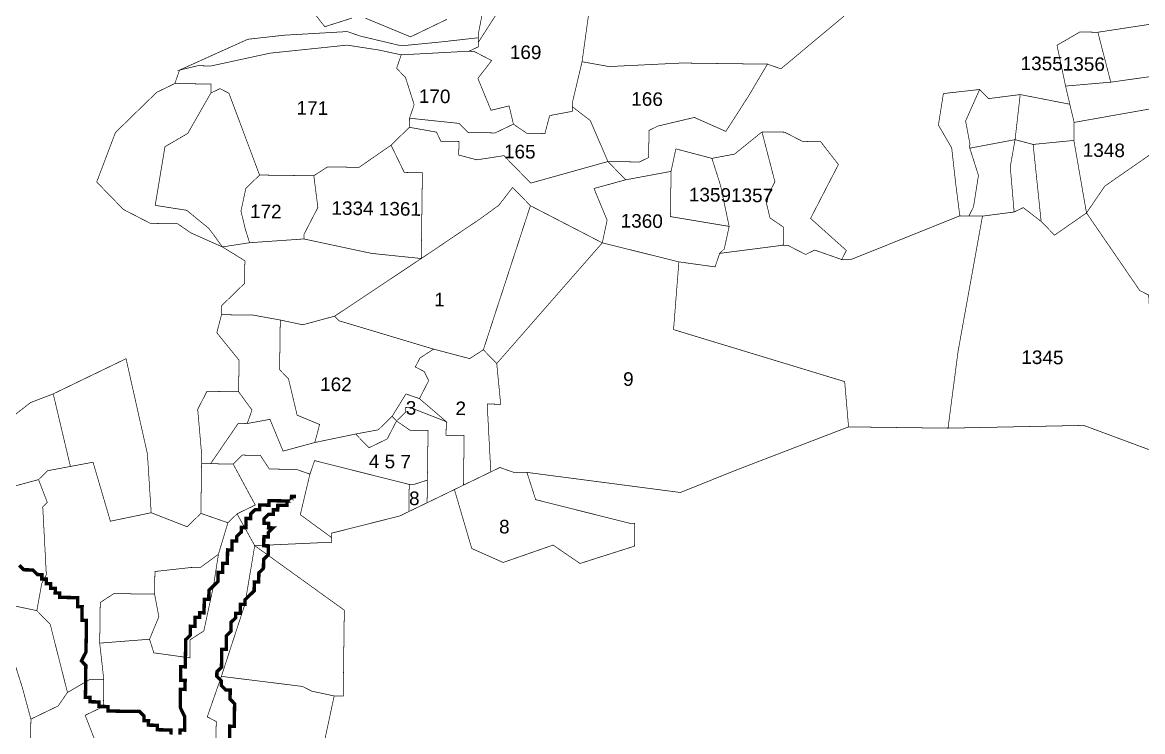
# Model space of a CAD drawing. Header units: metres. Extents: x 259177 to 277314, y 2171367 to 2185445.
# Drawn here: x 266943 to 267925, y 2171927 to 2172549 of the extents above; entities that cross this region are included whole.
import ezdxf

# ---------------------------------------------------------------- set-up
doc = ezdxf.new("R2010")
doc.units = ezdxf.units.M
doc.header["$MEASUREMENT"] = 0
for name, color, linetype in [('HAZARDS LINE', 1, 'Continuous'), ('SURVEY NO.', 7, 'Continuous'), ('SURVEY PLOT BOUNDARY', 35, 'Continuous')]:
    doc.layers.add(name, color=color, linetype=linetype)
doc.styles.add('PDF Arial', font='arial.ttf')

# ---------------------------------------------------------------- blocks, each defined once
blk = doc.blocks.new('FEWEWFEWQT')
at = {"layer": 'HAZARDS LINE', "lineweight": 18, "const_width": 0.005}
for points in [[(282137.3303, 2174202.3625), (282137.3303, 2174202.4025), (282137.337, 2174202.4025), (282137.337, 2174202.4358), (282137.3303, 2174202.4425), (282137.3303, 2174202.4558), (282137.3237, 2174202.4558), (282137.317, 2174202.4625), (282137.317, 2174202.4691), (282137.3103, 2174202.4758), (282137.3103, 2174202.4825), (282137.317, 2174202.4892), (282137.317, 2174202.5158), (282137.3237, 2174202.5158), (282137.3237, 2174202.5358), (282137.3303, 2174202.5425), (282137.3303, 2174202.5558), (282137.337, 2174202.5625), (282137.337, 2174202.5692), (282137.3437, 2174202.5692), (282137.3437, 2174202.5825), (282137.3503, 2174202.5825), (282137.3503, 2174202.5892), (282137.3637, 2174202.6025), (282137.3637, 2174202.6158), (282137.3703, 2174202.6158), (282137.3703, 2174202.6292), (282137.377, 2174202.6358), (282137.377, 2174202.6492), (282137.3837, 2174202.6558), (282137.3837, 2174202.6692), (282137.377, 2174202.6692), (282137.377, 2174202.6825), (282137.3837, 2174202.6825), (282137.3837, 2174202.6892), (282137.3903, 2174202.6958), (282137.3837, 2174202.6958), (282137.3837, 2174202.7025), (282137.377, 2174202.7025), (282137.377, 2174202.7092), (282137.3837, 2174202.7158), (282137.3903, 2174202.7158), (282137.3903, 2174202.7225), (282137.397, 2174202.7225), (282137.397, 2174202.7292), (282137.4103, 2174202.7292), (282137.4103, 2174202.7358), (282137.3837, 2174202.7358), (282137.3837, 2174202.7292), (282137.3703, 2174202.7292), (282137.3703, 2174202.7225), (282137.3637, 2174202.7225), (282137.357, 2174202.7158), (282137.357, 2174202.7092), (282137.3503, 2174202.7092), (282137.3503, 2174202.6958), (282137.3437, 2174202.6958), (282137.3437, 2174202.6892), (282137.337, 2174202.6825), (282137.337, 2174202.6758), (282137.3303, 2174202.6758), (282137.3303, 2174202.6625), (282137.3237, 2174202.6625), (282137.3237, 2174202.6425), (282137.317, 2174202.6425), (282137.317, 2174202.6292), (282137.3103, 2174202.6292), (282137.3103, 2174202.6158), (282137.3037, 2174202.6092), (282137.297, 2174202.6025), (282137.297, 2174202.5892), (282137.2903, 2174202.5892), (282137.2903, 2174202.5692), (282137.2837, 2174202.5692), (282137.2837, 2174202.5625), (282137.277, 2174202.5625), (282137.277, 2174202.5492), (282137.2703, 2174202.5492), (282137.2703, 2174202.5358), (282137.2637, 2174202.5292), (282137.2637, 2174202.4892), (282137.257, 2174202.4892), (282137.257, 2174202.4691), (282137.2637, 2174202.4691), (282137.2637, 2174202.4558), (282137.257, 2174202.4558), (282137.257, 2174202.4291), (282137.2637, 2174202.4158), (282137.2637, 2174202.3958), (282137.257, 2174202.3958), (282137.257, 2174202.3891)], [(282137.2437, 2174202.3891), (282137.2437, 2174202.3958), (282137.2237, 2174202.3958), (282137.2237, 2174202.4025), (282137.2104, 2174202.4025), (282137.2104, 2174202.4091), (282137.2037, 2174202.4091), (282137.2037, 2174202.4158), (282137.197, 2174202.4225), (282137.1504, 2174202.4225), (282137.1504, 2174202.4291), (282137.137, 2174202.4291), (282137.137, 2174202.4358), (282137.1237, 2174202.4358), (282137.1237, 2174202.4425), (282137.117, 2174202.4425), (282137.117, 2174202.4892), (282137.1104, 2174202.4958), (282137.117, 2174202.5092), (282137.117, 2174202.5558), (282137.1104, 2174202.5558), (282137.1104, 2174202.5758), (282137.1037, 2174202.5758), (282137.1037, 2174202.5892), (282137.077, 2174202.5892), (282137.077, 2174202.5958), (282137.0704, 2174202.5958), (282137.0704, 2174202.6025), (282137.0637, 2174202.6025), (282137.0637, 2174202.6092), (282137.057, 2174202.6092), (282137.057, 2174202.6158), (282137.0504, 2174202.6158), (282137.0504, 2174202.6225), (282137.0437, 2174202.6225), (282137.037, 2174202.6292), (282137.0237, 2174202.6292), (282137.017, 2174202.6358)]]:
    blk.add_lwpolyline(points, dxfattribs=at)
for points in [[(282137.417, 2174202.7358), (282137.4103, 2174202.7358)], [(282137.417, 2174202.7358), (282137.417, 2174202.7425), (282137.4237, 2174202.7425), (282137.417, 2174202.7425)]]:
    blk.add_lwpolyline(points, close=True, dxfattribs=at)
at = {"layer": 'SURVEY PLOT BOUNDARY', "lineweight": 18, "const_width": 0.001}
for points in [[(282137.457, 2174202.3158), (282137.4837, 2174202.4491), (282137.497, 2174202.4491), (282137.497, 2174202.5758), (282137.3637, 2174202.6692), (282137.477, 2174202.6758), (282137.477, 2174202.6892), (282137.577, 2174202.7158), (282137.617, 2174202.7358), (282137.657, 2174202.7558), (282137.6837, 2174202.6692), (282137.7303, 2174202.6492), (282137.8036, 2174202.6758), (282137.8436, 2174202.6492), (282137.9236, 2174202.6758), (282137.9236, 2174202.7092), (282137.917, 2174202.7092), (282137.777, 2174202.7425), (282137.7636, 2174202.7825), (282137.9903, 2174202.7558), (282138.0703, 2174202.7892), (282138.2369, 2174202.8558), (282138.3836, 2174202.8558), (282138.5836, 2174202.8625), (282138.6769, 2174202.8292)], [(282137.7103, 2174203.5759), (282137.6837, 2174203.4292), (282137.6837, 2174203.4226), (282137.6303, 2174203.4159), (282137.5703, 2174203.4092), (282137.5103, 2174203.4226), (282137.4903, 2174203.4292), (282137.397, 2174203.4226), (282137.3437, 2174203.4159), (282137.2437, 2174203.3692), (282137.237, 2174203.3492), (282137.2104, 2174203.3359), (282137.1504, 2174203.2759), (282137.1237, 2174203.2025), (282137.1637, 2174203.1625), (282137.2037, 2174203.1425), (282137.2437, 2174203.1425), (282137.2637, 2174203.1292), (282137.3103, 2174203.1092), (282137.3437, 2174203.0892), (282137.3437, 2174203.0559), (282137.3103, 2174203.0225), (282137.3103, 2174203.0092), (282137.3037, 2174202.9825), (282137.337, 2174202.9425), (282137.337, 2174202.8959), (282137.2903, 2174202.8959), (282137.277, 2174202.8692), (282137.2837, 2174202.8025), (282137.2837, 2174202.7892), (282137.2837, 2174202.7158), (282137.2637, 2174202.6958), (282137.2104, 2174202.7158), (282137.2037, 2174202.8025), (282137.1704, 2174202.9425), (282137.0637, 2174202.8892), (282137.0304, 2174202.8759), (282136.997, 2174202.8492)], [(282137.4303, 2174203.4692), (282137.457, 2174203.4359), (282137.497, 2174203.4492)], [(282137.517, 2174203.4492), (282137.5837, 2174203.4226), (282137.637, 2174203.4492)], [(282138.6769, 2174203.0559), (282138.6636, 2174203.0625), (282138.5836, 2174203.1759), (282138.6102, 2174203.2159), (282138.7036, 2174203.2826)], [(282138.6769, 2174203.4559), (282138.5969, 2174203.4426), (282138.5703, 2174203.4426), (282138.5369, 2174203.4226), (282138.5503, 2174203.3626), (282138.5569, 2174203.3359), (282138.4836, 2174203.3492), (282138.4369, 2174203.3426), (282138.4236, 2174203.3559), (282138.3703, 2174203.3492), (282138.3636, 2174203.3026), (282138.3836, 2174203.2692), (282138.3903, 2174203.2159), (282138.3969, 2174203.1692), (282138.2369, 2174203.1025), (282138.2236, 2174203.1025), (282138.2303, 2174203.1159), (282138.1769, 2174203.1625), (282138.2169, 2174203.2425), (282138.1903, 2174203.2759), (282138.1636, 2174203.2759), (282138.137, 2174203.2892), (282138.1036, 2174203.2892), (282138.0636, 2174203.2559), (282138.0303, 2174203.2492), (282137.977, 2174203.2625), (282137.9703, 2174203.2292), (282137.9036, 2174203.2159), (282137.877, 2174203.2425), (282137.9236, 2174203.2425), (282137.937, 2174203.2492), (282137.937, 2174203.2892), (282137.9503, 2174203.2959), (282138.0036, 2174203.3092), (282138.0503, 2174203.2892), (282138.0836, 2174203.3426), (282138.1103, 2174203.3892), (282138.1303, 2174203.3826), (282138.2236, 2174203.4626)], [(282137.637, 2174203.4492), (282137.5837, 2174203.4226), (282137.517, 2174203.4492)], [(282137.497, 2174203.4492), (282137.457, 2174203.4359), (282137.4303, 2174203.4692)], [(282137.8503, 2174203.4959), (282137.837, 2174203.3892), (282137.8236, 2174203.3292), (282137.8236, 2174203.3226), (282137.8236, 2174203.3159), (282137.7903, 2174203.3092), (282137.7836, 2174203.2826), (282137.757, 2174203.2826), (282137.737, 2174203.2959), (282137.7303, 2174203.3226), (282137.7037, 2174203.3159), (282137.6837, 2174203.3626), (282137.7037, 2174203.3892), (282137.677, 2174203.4026), (282137.6703, 2174203.4026), (282137.6837, 2174203.4092), (282137.6837, 2174203.4159), (282137.717, 2174203.4692)], [(282137.1304, 2174202.3825), (282137.117, 2174202.4158), (282137.1437, 2174202.4291), (282137.1437, 2174202.4691), (282137.137, 2174202.5225), (282137.2104, 2174202.5292), (282137.217, 2174202.5092), (282137.2703, 2174202.5025), (282137.2703, 2174202.5292), (282137.2903, 2174202.5425), (282137.3037, 2174202.6092), (282137.3103, 2174202.6558), (282137.3237, 2174202.7025), (282137.337, 2174202.7158), (282137.3637, 2174202.6692), (282137.3503, 2174202.5825), (282137.317, 2174202.4758), (282137.297, 2174202.4158), (282137.3103, 2174202.4091), (282137.3103, 2174202.3625)], [(282137.0104, 2174202.5758), (282137.0437, 2174202.5692), (282137.0637, 2174202.5492), (282137.0904, 2174202.4491), (282137.077, 2174202.4291), (282137.037, 2174202.4091), (282137.0237, 2174202.4558), (282137.0104, 2174202.4958)]]:
    blk.add_lwpolyline(points, dxfattribs=at)
for points in [[(282137.8903, 2174203.6092), (282137.8303, 2174203.6426), (282137.7903, 2174203.6359), (282137.777, 2174203.6559), (282137.7503, 2174203.6359), (282137.7236, 2174203.5826), (282137.737, 2174203.5359), (282137.7303, 2174203.5359), (282137.7103, 2174203.4826), (282137.717, 2174203.4692), (282137.6837, 2174203.4159), (282137.6837, 2174203.4226), (282137.6837, 2174203.4292), (282137.7103, 2174203.5759), (282137.737, 2174203.6292), (282137.7503, 2174203.6626), (282137.7703, 2174203.6759), (282137.8503, 2174203.6559), (282137.877, 2174203.6292)], [(282138.1103, 2174203.3892), (282137.9836, 2174203.3892), (282137.877, 2174203.3826), (282137.837, 2174203.3892), (282137.8503, 2174203.4959), (282137.8703, 2174203.5026), (282137.8836, 2174203.5026), (282137.897, 2174203.5226), (282137.8836, 2174203.5426), (282137.8903, 2174203.6092), (282138.0103, 2174203.5492), (282138.0236, 2174203.5492), (282138.0836, 2174203.4826), (282138.2103, 2174203.4959), (282138.2236, 2174203.4626), (282138.1303, 2174203.3826)], [(282138.6169, 2174203.3692), (282138.5969, 2174203.4426), (282138.6769, 2174203.4559), (282138.6902, 2174203.4359), (282138.7036, 2174203.3826)], [(282137.6837, 2174203.4226), (282137.6837, 2174203.4159), (282137.6837, 2174203.4092), (282137.6703, 2174203.4026), (282137.5703, 2174203.3959), (282137.537, 2174203.4026), (282137.4903, 2174203.4092), (282137.377, 2174203.3959), (282137.2903, 2174203.3759), (282137.2703, 2174203.3759), (282137.2437, 2174203.3692), (282137.3437, 2174203.4159), (282137.397, 2174203.4226), (282137.4903, 2174203.4292), (282137.5103, 2174203.4226), (282137.5703, 2174203.4092), (282137.6303, 2174203.4159)], [(282138.6169, 2174203.3692), (282138.5503, 2174203.3626), (282138.5369, 2174203.4226), (282138.5703, 2174203.4426), (282138.5969, 2174203.4426)], [(282137.5703, 2174203.3959), (282137.5637, 2174203.3759), (282137.577, 2174203.3626), (282137.5903, 2174203.3226), (282137.5837, 2174203.3026), (282137.5837, 2174203.2892), (282137.557, 2174203.2625), (282137.5103, 2174203.2292), (282137.4637, 2174203.2292), (282137.4437, 2174203.2159), (282137.3637, 2174203.2159), (282137.317, 2174203.3359), (282137.3037, 2174203.3426), (282137.2903, 2174203.3359), (282137.2903, 2174203.3492), (282137.237, 2174203.3492), (282137.2437, 2174203.3692), (282137.2703, 2174203.3759), (282137.2903, 2174203.3759), (282137.377, 2174203.3959), (282137.4903, 2174203.4092), (282137.537, 2174203.4026)], [(282137.5837, 2174203.3026), (282137.5903, 2174203.3226), (282137.577, 2174203.3626), (282137.5637, 2174203.3759), (282137.5703, 2174203.3959), (282137.6703, 2174203.4026), (282137.677, 2174203.4026), (282137.7037, 2174203.3892), (282137.6837, 2174203.3626), (282137.7037, 2174203.3159), (282137.7303, 2174203.3226), (282137.737, 2174203.2959), (282137.7103, 2174203.2826), (282137.6703, 2174203.2826), (282137.657, 2174203.2959)], [(282137.877, 2174203.2425), (282137.8503, 2174203.3026), (282137.8236, 2174203.3226), (282137.8236, 2174203.3292), (282137.837, 2174203.3892), (282137.877, 2174203.3826), (282137.9836, 2174203.3892), (282138.1103, 2174203.3892), (282138.0836, 2174203.3426), (282138.0503, 2174203.2892), (282138.0036, 2174203.3092), (282137.9503, 2174203.2959), (282137.937, 2174203.2892), (282137.937, 2174203.2492), (282137.9236, 2174203.2425)], [(282138.7036, 2174203.3359), (282138.5636, 2174203.3092), (282138.5569, 2174203.3359), (282138.5503, 2174203.3626), (282138.6169, 2174203.3692), (282138.7036, 2174203.3826)], [(282137.3103, 2174203.1092), (282137.2637, 2174203.1292), (282137.2437, 2174203.1425), (282137.2037, 2174203.1425), (282137.1637, 2174203.1625), (282137.1237, 2174203.2025), (282137.1504, 2174203.2759), (282137.2104, 2174203.3359), (282137.237, 2174203.3492), (282137.2903, 2174203.3492), (282137.2903, 2174203.3359), (282137.257, 2174203.2759), (282137.2237, 2174203.2559), (282137.2104, 2174203.1692), (282137.257, 2174203.1625), (282137.2903, 2174203.1359)], [(282138.4103, 2174203.2692), (282138.4236, 2174203.2292), (282138.4169, 2174203.1825), (282138.4103, 2174203.1692), (282138.3969, 2174203.1692), (282138.3903, 2174203.2159), (282138.3836, 2174203.2692), (282138.3636, 2174203.3026), (282138.3703, 2174203.3492), (282138.4236, 2174203.3559), (282138.4036, 2174203.3092), (282138.4103, 2174203.2759)], [(282138.4103, 2174203.2692), (282138.4103, 2174203.2759), (282138.4036, 2174203.3092), (282138.4236, 2174203.3559), (282138.4369, 2174203.3426), (282138.4836, 2174203.3492), (282138.4769, 2174203.2826)], [(282138.5569, 2174203.3359), (282138.5636, 2174203.3092), (282138.5636, 2174203.2826), (282138.5036, 2174203.2759), (282138.4769, 2174203.2826), (282138.4836, 2174203.3492)], [(282137.3103, 2174203.1092), (282137.2903, 2174203.1359), (282137.257, 2174203.1625), (282137.2104, 2174203.1692), (282137.2237, 2174203.2559), (282137.257, 2174203.2759), (282137.2903, 2174203.3359), (282137.3037, 2174203.3426), (282137.317, 2174203.3359), (282137.3637, 2174203.2159), (282137.3437, 2174203.1959), (282137.337, 2174203.1625), (282137.3437, 2174203.1359), (282137.3503, 2174203.1159)], [(282138.5836, 2174203.1759), (282138.5636, 2174203.2826), (282138.5636, 2174203.3092), (282138.7036, 2174203.3359), (282138.7036, 2174203.2826), (282138.6102, 2174203.2159)], [(282137.877, 2174203.2425), (282137.7636, 2174203.2092), (282137.7236, 2174203.2492), (282137.6837, 2174203.2425), (282137.657, 2174203.2492), (282137.657, 2174203.2692), (282137.6303, 2174203.2692), (282137.6237, 2174203.2826), (282137.5837, 2174203.2892), (282137.5837, 2174203.3026), (282137.657, 2174203.2959), (282137.6703, 2174203.2826), (282137.7103, 2174203.2826), (282137.737, 2174203.2959), (282137.757, 2174203.2826), (282137.7836, 2174203.2826), (282137.7903, 2174203.3092), (282137.8236, 2174203.3159), (282137.8236, 2174203.3226), (282137.8503, 2174203.3026)], [(282137.877, 2174203.2425), (282137.9036, 2174203.2159), (282137.857, 2174203.2025), (282137.877, 2174203.1559), (282137.8703, 2174203.1225), (282137.777, 2174203.1692), (282137.7636, 2174203.1759), (282137.737, 2174203.2025), (282137.717, 2174203.1759), (282137.6903, 2174203.1559), (282137.6037, 2174203.0959), (282137.6037, 2174203.1225), (282137.6037, 2174203.2225), (282137.577, 2174203.2225), (282137.5703, 2174203.2359), (282137.557, 2174203.2625), (282137.5837, 2174203.2892), (282137.6237, 2174203.2826), (282137.6303, 2174203.2692), (282137.657, 2174203.2692), (282137.657, 2174203.2492), (282137.6837, 2174203.2425), (282137.7236, 2174203.2492), (282137.7636, 2174203.2092)], [(282138.0436, 2174203.1092), (282138.0503, 2174203.1159), (282138.057, 2174203.1492), (282138.0436, 2174203.2092), (282138.0303, 2174203.2492), (282138.0636, 2174203.2559), (282138.1036, 2174203.2892), (282138.1236, 2174203.2159), (282138.1103, 2174203.1892), (282138.117, 2174203.1625), (282138.137, 2174203.1492), (282138.137, 2174203.1225)], [(282138.137, 2174203.1225), (282138.137, 2174203.1492), (282138.117, 2174203.1625), (282138.1103, 2174203.1892), (282138.1236, 2174203.2159), (282138.1036, 2174203.2892), (282138.137, 2174203.2892), (282138.1636, 2174203.2759), (282138.1903, 2174203.2759), (282138.2169, 2174203.2425), (282138.1769, 2174203.1625), (282138.2303, 2174203.1159), (282138.2236, 2174203.1025), (282138.1836, 2174203.1159), (282138.1703, 2174203.1092), (282138.1436, 2174203.1225)], [(282138.4769, 2174203.1759), (282138.4303, 2174203.1692), (282138.4103, 2174203.1692), (282138.4169, 2174203.1825), (282138.4236, 2174203.2292), (282138.4103, 2174203.2692), (282138.4769, 2174203.2826), (282138.4703, 2174203.2425)], [(282138.5169, 2174203.1625), (282138.4903, 2174203.1825), (282138.4769, 2174203.1759), (282138.4703, 2174203.2425), (282138.4769, 2174203.2826), (282138.5036, 2174203.2759)], [(282138.5836, 2174203.1759), (282138.5369, 2174203.1425), (282138.5169, 2174203.1625), (282138.5036, 2174203.2759), (282138.5636, 2174203.2826)], [(282137.6037, 2174203.0959), (282137.5303, 2174203.1025), (282137.4303, 2174203.1225), (282137.4303, 2174203.1292), (282137.4503, 2174203.1692), (282137.4437, 2174203.2159), (282137.4637, 2174203.2292), (282137.5103, 2174203.2292), (282137.557, 2174203.2625), (282137.5703, 2174203.2359), (282137.577, 2174203.2225), (282137.6037, 2174203.2225), (282137.6037, 2174203.1225)], [(282138.057, 2174203.1492), (282137.9703, 2174203.1625), (282137.9703, 2174203.2292), (282137.977, 2174203.2625), (282138.0303, 2174203.2492), (282138.0436, 2174203.2092)], [(282138.057, 2174203.1492), (282138.0503, 2174203.1159), (282138.0436, 2174203.1092), (282138.037, 2174203.0892), (282137.9836, 2174203.0959), (282137.8703, 2174203.1225), (282137.877, 2174203.1559), (282137.857, 2174203.2025), (282137.9036, 2174203.2159), (282137.9703, 2174203.2292), (282137.9703, 2174203.1625)], [(282137.3503, 2174203.1159), (282137.3437, 2174203.1359), (282137.337, 2174203.1625), (282137.3437, 2174203.1959), (282137.3637, 2174203.2159), (282137.4437, 2174203.2159), (282137.4503, 2174203.1692), (282137.4303, 2174203.1292), (282137.4303, 2174203.1225)], [(282137.7636, 2174203.1759), (282137.697, 2174202.9625), (282137.677, 2174202.9492), (282137.6237, 2174202.9625), (282137.4837, 2174203.0025), (282137.477, 2174203.0092), (282137.6037, 2174203.0959), (282137.6903, 2174203.1559), (282137.717, 2174203.1759), (282137.737, 2174203.2025)], [(282138.5169, 2174203.1625), (282138.5369, 2174203.1425), (282138.5836, 2174203.1759), (282138.6636, 2174203.0625), (282138.6769, 2174203.0559), (282138.6836, 2174202.9559), (282138.7502, 2174202.9359), (282138.8102, 2174202.9559), (282138.8169, 2174202.8892), (282138.8169, 2174202.8759), (282138.8436, 2174202.8759), (282138.8369, 2174202.7758), (282138.6769, 2174202.8292), (282138.5836, 2174202.8625), (282138.3836, 2174202.8558), (282138.3969, 2174202.9692), (282138.4303, 2174203.1692), (282138.4769, 2174203.1759), (282138.4903, 2174203.1825)], [(282137.697, 2174202.9625), (282137.7636, 2174203.1759), (282137.777, 2174203.1692), (282137.8703, 2174203.1225), (282137.717, 2174202.9425)], [(282138.3836, 2174202.8558), (282138.3769, 2174202.8558), (282138.2369, 2174202.8558), (282138.2303, 2174202.9225), (282137.977, 2174202.9959), (282137.9836, 2174203.0959), (282138.037, 2174203.0892), (282138.0436, 2174203.1092), (282138.137, 2174203.1225), (282138.1436, 2174203.1225), (282138.1703, 2174203.1092), (282138.1836, 2174203.1159), (282138.2236, 2174203.1025), (282138.2369, 2174203.1025), (282138.3969, 2174203.1692), (282138.4103, 2174203.1692), (282138.4303, 2174203.1692), (282138.3969, 2174202.9692)], [(282137.6037, 2174203.0959), (282137.477, 2174203.0092), (282137.4303, 2174202.9959), (282137.397, 2174203.0025), (282137.357, 2174203.0092), (282137.3103, 2174203.0092), (282137.3103, 2174203.0225), (282137.3437, 2174203.0559), (282137.3437, 2174203.0892), (282137.3103, 2174203.1092), (282137.3503, 2174203.1159), (282137.4303, 2174203.1225), (282137.5303, 2174203.1025)], [(282137.9836, 2174203.0959), (282137.977, 2174202.9959), (282138.2303, 2174202.9225), (282138.2369, 2174202.8558), (282138.0703, 2174202.7892), (282137.9903, 2174202.7558), (282137.7636, 2174202.7825), (282137.7436, 2174202.7825), (282137.7236, 2174202.7892), (282137.7103, 2174202.7825), (282137.7037, 2174202.8825), (282137.7236, 2174202.8825), (282137.717, 2174202.9425), (282137.8703, 2174203.1225)], [(282137.397, 2174203.0025), (282137.397, 2174202.9292), (282137.4103, 2174202.9159), (282137.4237, 2174202.8625), (282137.457, 2174202.8492), (282137.4503, 2174202.8225), (282137.4037, 2174202.8092), (282137.3837, 2174202.8558), (282137.3503, 2174202.8492), (282137.357, 2174202.8692), (282137.337, 2174202.8959), (282137.337, 2174202.9425), (282137.3037, 2174202.9825), (282137.3103, 2174203.0092), (282137.357, 2174203.0092)], [(282137.6237, 2174202.9625), (282137.6037, 2174202.9492), (282137.597, 2174202.9359), (282137.6103, 2174202.9292), (282137.617, 2174202.9159), (282137.6037, 2174202.8892), (282137.5837, 2174202.8959), (282137.5637, 2174202.8625), (282137.5437, 2174202.8425), (282137.5103, 2174202.8358), (282137.4503, 2174202.8225), (282137.457, 2174202.8492), (282137.4237, 2174202.8625), (282137.4103, 2174202.9159), (282137.397, 2174202.9292), (282137.397, 2174203.0025), (282137.4303, 2174202.9959), (282137.477, 2174203.0092), (282137.4837, 2174203.0025)], [(282137.717, 2174202.9425), (282137.7236, 2174202.8825), (282137.7037, 2174202.8825), (282137.7103, 2174202.7825), (282137.6703, 2174202.7625), (282137.6703, 2174202.8358), (282137.6437, 2174202.8358), (282137.6437, 2174202.8558), (282137.6037, 2174202.8892), (282137.617, 2174202.9159), (282137.6103, 2174202.9292), (282137.597, 2174202.9359), (282137.6037, 2174202.9492), (282137.6237, 2174202.9625), (282137.677, 2174202.9492), (282137.697, 2174202.9625)], [(282137.2104, 2174202.7158), (282137.1504, 2174202.7025), (282137.1237, 2174202.7892), (282137.0904, 2174202.7825), (282137.0637, 2174202.8892), (282137.1704, 2174202.9425), (282137.2037, 2174202.8025)], [(282137.0904, 2174202.7825), (282137.057, 2174202.7758), (282137.0437, 2174202.7625), (282136.997, 2174202.7492), (282136.9637, 2174202.7558), (282136.9237, 2174202.7758), (282136.937, 2174202.7958), (282136.997, 2174202.8492), (282137.0304, 2174202.8759), (282137.0637, 2174202.8892)], [(282137.2837, 2174202.7892), (282137.2837, 2174202.8025), (282137.277, 2174202.8692), (282137.2903, 2174202.8959), (282137.337, 2174202.8959), (282137.357, 2174202.8692), (282137.3503, 2174202.8492), (282137.337, 2174202.8492), (282137.297, 2174202.7892)], [(282137.5703, 2174202.8558), (282137.5637, 2174202.8625), (282137.5837, 2174202.8959), (282137.6037, 2174202.8892), (282137.6437, 2174202.8558), (282137.5903, 2174202.8759), (282137.5837, 2174202.8759), (282137.5837, 2174202.8692), (282137.577, 2174202.8625)], [(282137.6437, 2174202.8558), (282137.6437, 2174202.8358), (282137.6703, 2174202.8358), (282137.6703, 2174202.7625), (282137.657, 2174202.7558), (282137.617, 2174202.7358), (282137.617, 2174202.7692), (282137.617, 2174202.8425), (282137.5903, 2174202.8425), (282137.5703, 2174202.8558), (282137.577, 2174202.8625), (282137.5837, 2174202.8692), (282137.5837, 2174202.8759), (282137.5903, 2174202.8759)], [(282137.4503, 2174202.8225), (282137.5103, 2174202.8358), (282137.5303, 2174202.8158), (282137.557, 2174202.8292), (282137.5703, 2174202.8558), (282137.5903, 2174202.8425), (282137.617, 2174202.8425), (282137.617, 2174202.7692), (282137.597, 2174202.7625), (282137.5903, 2174202.7625), (282137.4503, 2174202.7958), (282137.4437, 2174202.7758), (282137.4237, 2174202.7825), (282137.3837, 2174202.7825), (282137.3703, 2174202.8025), (282137.3437, 2174202.8025), (282137.3303, 2174202.7892), (282137.297, 2174202.7892), (282137.337, 2174202.8492), (282137.3503, 2174202.8492), (282137.3837, 2174202.8558), (282137.4037, 2174202.8092)], [(282137.5703, 2174202.8558), (282137.557, 2174202.8292), (282137.5303, 2174202.8158), (282137.5103, 2174202.8358), (282137.5437, 2174202.8425), (282137.5637, 2174202.8625)], [(282137.3637, 2174202.6692), (282137.337, 2174202.7158), (282137.3637, 2174202.7292), (282137.3303, 2174202.7892), (282137.3437, 2174202.8025), (282137.3703, 2174202.8025), (282137.3837, 2174202.7825), (282137.4237, 2174202.7825), (282137.4437, 2174202.7758), (282137.4303, 2174202.7158), (282137.477, 2174202.6825), (282137.477, 2174202.6758)], [(282137.2104, 2174202.7158), (282137.2637, 2174202.6958), (282137.2837, 2174202.7158), (282137.3237, 2174202.7025), (282137.3103, 2174202.6558), (282137.2837, 2174202.6358), (282137.2703, 2174202.6358), (282137.217, 2174202.6292), (282137.217, 2174202.5958), (282137.157, 2174202.5958), (282137.137, 2174202.5825), (282137.137, 2174202.5225), (282137.1437, 2174202.4691), (282137.1237, 2174202.4691), (282137.0904, 2174202.4491), (282137.0637, 2174202.5492), (282137.0437, 2174202.5692), (282137.0504, 2174202.6092), (282137.057, 2174202.6225), (282137.0504, 2174202.7225), (282137.057, 2174202.7292), (282137.0437, 2174202.7625), (282137.057, 2174202.7758), (282137.0904, 2174202.7825), (282137.1237, 2174202.7892), (282137.1504, 2174202.7025)], [(282137.297, 2174202.7892), (282137.3303, 2174202.7892), (282137.3637, 2174202.7292), (282137.337, 2174202.7158), (282137.3237, 2174202.7025), (282137.2837, 2174202.7158), (282137.2837, 2174202.7892)], [(282137.5903, 2174202.7625), (282137.5903, 2174202.7225), (282137.577, 2174202.7158), (282137.477, 2174202.6892), (282137.477, 2174202.6825), (282137.4303, 2174202.7158), (282137.4437, 2174202.7758), (282137.4503, 2174202.7958)], [(282137.7636, 2174202.7825), (282137.777, 2174202.7425), (282137.917, 2174202.7092), (282137.9236, 2174202.7092), (282137.9236, 2174202.6758), (282137.8436, 2174202.6492), (282137.8036, 2174202.6758), (282137.7303, 2174202.6492), (282137.6837, 2174202.6692), (282137.657, 2174202.7558), (282137.6703, 2174202.7625), (282137.7103, 2174202.7825), (282137.7236, 2174202.7892), (282137.7436, 2174202.7825)], [(282137.0437, 2174202.7625), (282137.057, 2174202.7292), (282137.0504, 2174202.7225), (282137.057, 2174202.6225), (282137.0504, 2174202.6092), (282137.0437, 2174202.5692), (282137.0104, 2174202.5758), (282136.9637, 2174202.5958), (282136.9704, 2174202.6158), (282136.937, 2174202.6492), (282136.9437, 2174202.6758), (282136.937, 2174202.7158), (282136.8904, 2174202.7358), (282136.9237, 2174202.7758), (282136.9637, 2174202.7558), (282136.997, 2174202.7492)], [(282137.617, 2174202.7358), (282137.5903, 2174202.7225), (282137.5903, 2174202.7625), (282137.597, 2174202.7625), (282137.617, 2174202.7692)], [(282137.317, 2174202.4758), (282137.3503, 2174202.5825), (282137.3637, 2174202.6692), (282137.497, 2174202.5758), (282137.497, 2174202.4491), (282137.4837, 2174202.4491), (282137.4503, 2174202.4558), (282137.437, 2174202.4625)], [(282137.217, 2174202.5958), (282137.217, 2174202.6292), (282137.2703, 2174202.6358), (282137.2837, 2174202.6358), (282137.3103, 2174202.6558), (282137.3037, 2174202.6092), (282137.2903, 2174202.5425), (282137.2703, 2174202.5292), (282137.2703, 2174202.5025), (282137.217, 2174202.5092), (282137.2104, 2174202.5292), (282137.2237, 2174202.5625)], [(282137.2104, 2174202.5292), (282137.137, 2174202.5225), (282137.137, 2174202.5825), (282137.157, 2174202.5958), (282137.217, 2174202.5958), (282137.2237, 2174202.5625)], [(282137.037, 2174202.4091), (282137.037, 2174202.3625), (282137.017, 2174202.3625), (282136.9704, 2174202.3225), (282136.9637, 2174202.3158), (282136.957, 2174202.3425), (282136.937, 2174202.3825), (282136.9504, 2174202.3958), (282136.9704, 2174202.4091), (282136.9637, 2174202.4358), (282136.957, 2174202.4691), (282136.9704, 2174202.5025), (282137.0104, 2174202.4958), (282137.0237, 2174202.4558)], [(282137.1437, 2174202.4691), (282137.1437, 2174202.4291), (282137.117, 2174202.4158), (282137.1304, 2174202.3825), (282137.117, 2174202.3625), (282137.1037, 2174202.3025), (282137.0704, 2174202.2958), (282137.0437, 2174202.2825), (282137.037, 2174202.2625), (282137.0037, 2174202.2558), (282136.9837, 2174202.2625), (282136.957, 2174202.3091), (282136.9637, 2174202.3158), (282136.9704, 2174202.3225), (282137.017, 2174202.3625), (282137.037, 2174202.3625), (282137.037, 2174202.4091), (282137.077, 2174202.4291), (282137.0904, 2174202.4491), (282137.1237, 2174202.4691)], [(282137.4837, 2174202.4491), (282137.457, 2174202.3158), (282137.417, 2174202.3025), (282137.357, 2174202.2958), (282137.277, 2174202.3158), (282137.2703, 2174202.3225), (282137.3103, 2174202.3625), (282137.3103, 2174202.4091), (282137.297, 2174202.4158), (282137.317, 2174202.4758), (282137.437, 2174202.4625), (282137.4503, 2174202.4558)]]:
    blk.add_lwpolyline(points, close=True, dxfattribs=at)
at = {"layer": 'SURVEY NO.', "char_height": 0.02, "attachment_point": 7, "style": 'PDF Arial'}
for s, insert in [('169', (282137.7303, 2174203.3919)), ('13551356', (282138.4836, 2174203.3852)), ('170', (282137.597, 2174203.3252)), ('166', (282137.9103, 2174203.3252)), ('171', (282137.417, 2174203.3058)), ('1348', (282138.5769, 2174203.2585)), ('165', (282137.7236, 2174203.2452)), ('13591357', (282137.997, 2174203.1852)), ('172', (282137.3503, 2174203.1524)), ('1334 1361', (282137.4703, 2174203.1585)), ('1360', (282137.897, 2174203.1452)), ('1', (282137.6237, 2174203.0258)), ('1345', (282138.4903, 2174202.9518)), ('9', (282137.9036, 2174202.9118)), ('162', (282137.457, 2174202.8985)), ('3', (282137.5837, 2174202.8651)), ('2', (282137.657, 2174202.8657)), ('4 5 7', (282137.5303, 2174202.7857)), ('8', (282137.5903, 2174202.7318)), ('8', (282137.7236, 2174202.6918))]:
    blk.add_mtext(s, dxfattribs=dict(at, insert=insert))

msp = doc.modelspace()

# ---------------------------------------------------------------- block references
at = {"xscale": 594.7216958835667, "yscale": 594.7216958835667, "zscale": 594.7216958835667, "rotation": 359.254356221976}
msp.add_blockref('FEWEWFEWQT', (-184338996.59, -1288580324.59), dxfattribs=at)

doc.saveas('drawing.dxf')
